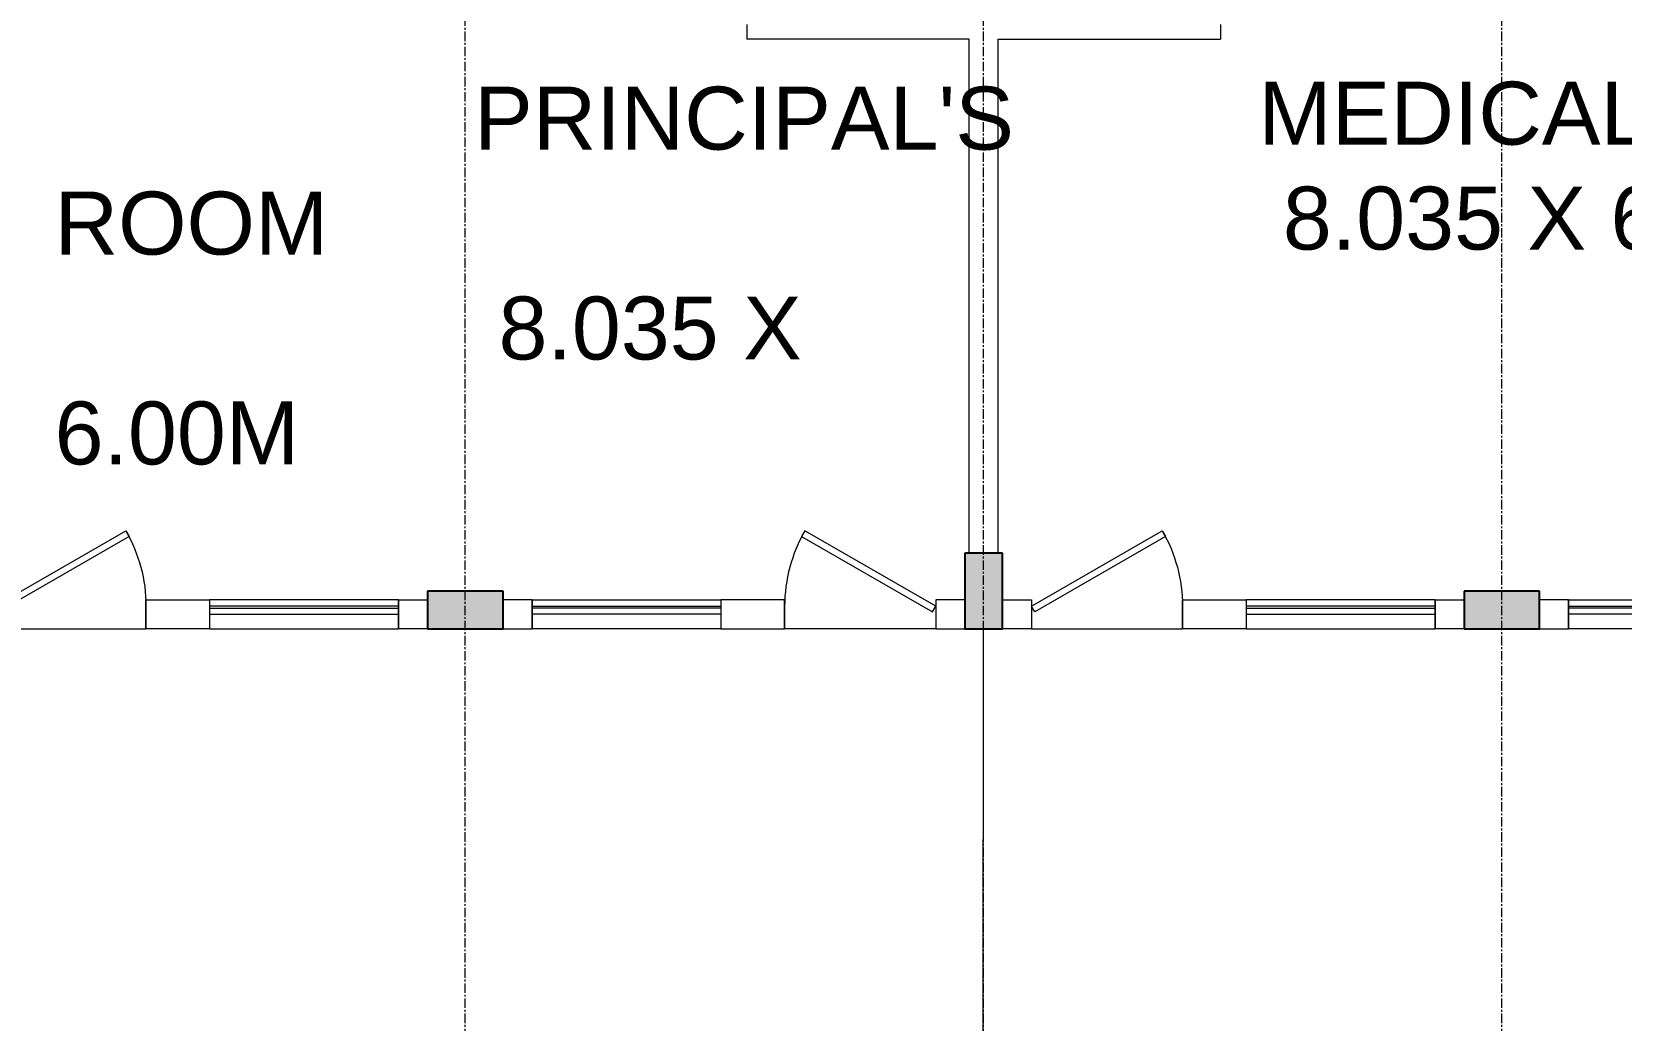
# Model space of a CAD drawing. Header units: inches. Extents: x 719368 to 6315912, y -2624014 to 446967.
# Drawn here: x 5487695 to 5500315, y -1983631 to -1975779 of the extents above; entities that cross this region are included whole.
import ezdxf
from ezdxf.lldxf.tags import DXFTag

# ---------------------------------------------------------------- set-up
doc = ezdxf.new("R2010")
doc.units = ezdxf.units.IN
doc.header["$LTSCALE"] = 20
doc.header["$MEASUREMENT"] = 0
doc.header["$PDMODE"] = 3
doc.linetypes.add('CENTER', pattern=[2, 1.25, -0.25, 0.25, -0.25])
doc.layers.get('0').update_dxf_attribs({"color": 51, "lineweight": 30})
doc.layers.get('Defpoints').update_dxf_attribs({"lineweight": 25})
for name, color, linetype, lineweight in [('COLUMN', 2, 'Continuous', 25), ('DIM', 7, 'Continuous', 13), ('DOOR', 43, 'Continuous', 13), ('GRID', 202, 'CENTER', 5), ('Text', 7, 'Continuous', 15), ('Ventilator', 6, 'DASHED', 20), ('WALL', 1, 'Continuous', 18), ('Window-Wall', 7, 'Continuous', 20)]:
    doc.layers.add(name, color=color, linetype=linetype, lineweight=lineweight)
doc.styles.add('L120', font='simplex.shx', dxfattribs={"height": 1})
doc.styles.add('Tabrej', font='romans.shx')
tags = doc.linetypes.add('DASHED', pattern=[0.75, 0.5, -0.25]).pattern_tags.tags
tags[6:7] = [DXFTag(74, 4), DXFTag(75, 0), DXFTag(340, '0'), DXFTag(46, 1.0), DXFTag(50, 0.0), DXFTag(44, 0.0), DXFTag(45, 0.0)]
tags[4:5] = [DXFTag(74, 4), DXFTag(75, 0), DXFTag(340, '0'), DXFTag(46, 1.0), DXFTag(50, 0.0), DXFTag(44, 0.0), DXFTag(45, 0.0)]
doc.dimstyles.new('DIM', dxfattribs={"dimtxt": 0.8, "dimasz": 0.4, "dimexe": 0.18, "dimexo": 0.0625, "dimgap": 0.1, "dimtad": 0, "dimdec": 3, "dimzin": 0, "dimdsep": 46, "dimtxsty": 'Tabrej', "dimcen": 0, "dimclrd": 251, "dimclre": 256, "dimclrt": 7, "dimadec": 0, "dimazin": 0, "dimtfac": 1, "dimtdec": 3, "dimtofl": 0, "dimtmove": 0, "dimatfit": 3, "dimfxl": 1, "dimtolj": 1, "dimtzin": 0, "dimlwd": -1, "dimlwe": -1, "dimarcsym": 0})

# ---------------------------------------------------------------- blocks, each defined once
blk = doc.blocks.new('VENTILATOR')
at = {"layer": 'Ventilator', "ltscale": 0.02}
for p, q in [((-0.18, -1.5), (-0.18, 0)), ((-0.165, 0), (-0.165, -1.5))]:
    blk.add_line(p, q, dxfattribs=at)
at = {"layer": 'Window-Wall'}
for p, q in [((-0.23, 0), (0, 0)), ((-0.23, -1.5), (-0.23, 0)), ((-0.115, 0), (-0.115, -1.5)), ((0, 0), (0, -1.5)), ((-0.23, -1.5), (0, -1.5))]:
    blk.add_line(p, q, dxfattribs=at)
blk = doc.blocks.new('*U81')
for p, q in [((0, 0), (0, 6)), ((40, 0), (40, 6))]:
    blk.add_line(p, q)
blk.add_lwpolyline([(0, 0), (34.64, -20), (35.52, -18.48), (0.88, 1.52)], close=True)
blk.add_arc((0, 0), 40, 330, 360)
blk = doc.blocks.new('New Doors')
at = {"layer": 'DOOR'}
blk.add_line((0, 0.18), (1.199, 0.18), dxfattribs=at)
at = {"layer": 'DOOR', "xscale": 0.0299845412869386, "yscale": 0.0299845412869386, "zscale": 0.0299845412869386}
blk.add_blockref('*U81', (0, 0), dxfattribs=at)
blk = doc.blocks.new('*D776')
at = {"layer": 'Defpoints', "color": 0, "transparency": 16777216}
for p in [(5495248, -1980522), (5495252, -1980522), (5495252, -1983872)]:
    blk.add_point(p, dxfattribs=at)
at = {"layer": 'DIM', "transparency": 16777216}
for p, q in [((5495252, -1980522), (5495247, -1980522)), ((5495252, -1983872), (5495247, -1983872))]:
    blk.add_line(p, q, dxfattribs=at)
at = {"layer": 'DIM', "color": 251, "transparency": 16777216}
for p, q in [((5495248, -1980522), (5495248, -1982194)), ((5495248, -1983872), (5495248, -1982199))]:
    blk.add_line(p, q, dxfattribs=at)
for points in [[(5495248, -1980522), (5495248, -1980522), (5495248, -1980522)], [(5495248, -1983872), (5495248, -1983872), (5495248, -1983872)]]:
    blk.add_solid(points, dxfattribs=at)
at = {"layer": 'DIM', "color": 7, "transparency": 16777216, "insert": (5495248, -1982197), "char_height": 0.5, "attachment_point": 5, "rotation": 90, "style": 'Tabrej'}
blk.add_mtext('\\A1;3350.194\\P [10991\'-5"]', dxfattribs=at)
blk = doc.blocks.new('C2')
at = {"layer": 'COLUMN'}
h = blk.add_hatch(color=7, dxfattribs=at)
h.dxf.hatch_style = 1
h.paths.add_polyline_path([(0.3, 0), (0, 0), (0, -0.6), (0.3, -0.6)])
for p, q in [((0, 0), (0, -0.6)), ((0.3, 0), (0, 0)), ((0.3, -0.6), (0.3, 0)), ((0, -0.6), (0.3, -0.6))]:
    blk.add_line(p, q, dxfattribs=at)

msp = doc.modelspace()

# ---------------------------------------------------------------- linework, layer by layer
at = {"layer": 'GRID', "color": 190, "ltscale": 3}
for p, q in [((5491137.4502, -2014013.1905), (5491137.4502, -1964879.5209)), ((5495252.4502, -2014013.1905), (5495252.4502, -1964879.5209)), ((5499367.4502, -2014013.1905), (5499367.4502, -1964879.5209))]:
    msp.add_line(p, q, dxfattribs=at)
at = {"layer": 'WALL'}
for p, q in [((5493372.4502, -1975721.7863), (5493372.4502, -1975836.7863)), ((5497132.4502, -1975721.7863), (5497132.4502, -1975836.7863)), ((5495137.4502, -1975836.7863), (5493372.4502, -1975836.7863)), ((5495137.4502, -1979921.8317), (5495137.4502, -1975836.7863)), ((5495137.4502, -1979921.8317), (5495137.4502, -1975836.7863)), ((5495367.4502, -1979921.8317), (5495367.4502, -1975836.7863)), ((5495367.4502, -1979921.8317), (5495367.4502, -1975836.7863)), ((5495367.4502, -1975836.7863), (5497132.4502, -1975836.7863))]:
    msp.add_line(p, q, dxfattribs=at)
for points in [[(5488601.8319, -1980521.9807), (5488601.8319, -1980291.7863), (5489107.4502, -1980291.7863), (5489107.4502, -1980521.9807)], [(5493673.0686, -1980521.9807), (5493673.0686, -1980291.7863), (5493167.4502, -1980291.7863), (5493167.4502, -1980521.9807)], [(5496831.8319, -1980521.9807), (5496831.8319, -1980291.7863), (5497337.4502, -1980291.7863), (5497337.4502, -1980521.9807)]]:
    msp.add_lwpolyline(points, close=True, dxfattribs=at)
for points in [[(5490607.4502, -1980521.7863), (5490607.4502, -1980291.7863), (5490837.4502, -1980291.7863), (5490837.4502, -1980521.7863), (5490607.4502, -1980521.7863)], [(5491667.4502, -1980521.7863), (5491667.4502, -1980291.7863), (5491437.4502, -1980291.7863), (5491437.4502, -1980521.7863), (5491667.4502, -1980521.7863)], [(5495102.4502, -1980521.7863), (5495102.4502, -1980291.7863), (5494872.4502, -1980291.7863), (5494872.4502, -1980521.7863), (5495102.4502, -1980521.7863)], [(5495402.4502, -1980521.7863), (5495402.4502, -1980291.7863), (5495632.4502, -1980291.7863), (5495632.4502, -1980521.7863), (5495402.4502, -1980521.7863)], [(5498837.4502, -1980521.7863), (5498837.4502, -1980291.7863), (5499067.4502, -1980291.7863), (5499067.4502, -1980521.7863), (5498837.4502, -1980521.7863)], [(5499897.4502, -1980521.7863), (5499897.4502, -1980291.7863), (5499667.4502, -1980291.7863), (5499667.4502, -1980521.7863), (5499897.4502, -1980521.7863)]]:
    msp.add_lwpolyline(points, dxfattribs=at)

# ---------------------------------------------------------------- block references
at = {"layer": 'COLUMN', "color": 5, "xscale": 1000, "yscale": 1000, "zscale": 1000}
msp.add_blockref('C2', (5495102.4502, -1979921.7863), dxfattribs=at)
at = {"layer": 'COLUMN', "color": 5, "xscale": 1000, "yscale": 1000, "zscale": 1000, "rotation": 270}
for p in [(5491437.4502, -1980221.7863), (5499667.4502, -1980221.7863)]:
    msp.add_blockref('C2', p, dxfattribs=at)
at = {"layer": 'WALL', "yscale": 1000, "zscale": 1000}
for name, p, xscale, rotation in [('New Doors', (5487402.4502, -1980342.0735), -1000, 180), ('New Doors', (5494872.4502, -1980342.0735), 1000, 180), ('New Doors', (5495632.4502, -1980342.0735), -1000, 180), ('VENTILATOR', (5489107.4502, -1980521.7863), -1000, 90), ('VENTILATOR', (5493167.4502, -1980521.7863), 1000, 270), ('VENTILATOR', (5497337.4502, -1980521.7863), -1000, 90), ('VENTILATOR', (5501397.4502, -1980521.7863), 1000, 270)]:
    msp.add_blockref(name, p, dxfattribs=dict(at, xscale=xscale, rotation=rotation))

# ---------------------------------------------------------------- texts
at = {"layer": 'Text', "lineweight": 30, "char_height": 500, "attachment_point": 1, "style": 'L120'}
for s, insert, width in [('{\\fArial|b0|i0|c0|p34;MEDICAL ROOM\\P 8.035 X 6.00M}', (5497434.7854, -1976175.85), 5381.015998), ("\\pi3330.6;{\\fArial|b0|i0|c0|p34;PRINCIPAL'S ROOM\\P 8.035 X 6.00M}", (5487876.4697, -1976215.5071), 6661.152317)]:
    msp.add_mtext(s, dxfattribs=dict(at, insert=insert, width=width))

# ---------------------------------------------------------------- dimensions: what is measured, and where the dimension line sits
at = {"layer": 'DIM'}
dim = msp.add_linear_dim(base=(5495247.6741, -1980521.7863), p1=(5495252.4502, -1983871.9807), p2=(5495252.4502, -1980521.7863), angle=90, text='<>\\P[]', dimstyle='DIM', override={"dimtxt": 0.5, "dimarcsym": 1}, dxfattribs=at)
dim.commit()
dim.dimension.update_dxf_attribs({"geometry": '*D776', "text_midpoint": (5495247.6741, -1982196.8835)})

doc.saveas('drawing.dxf')
